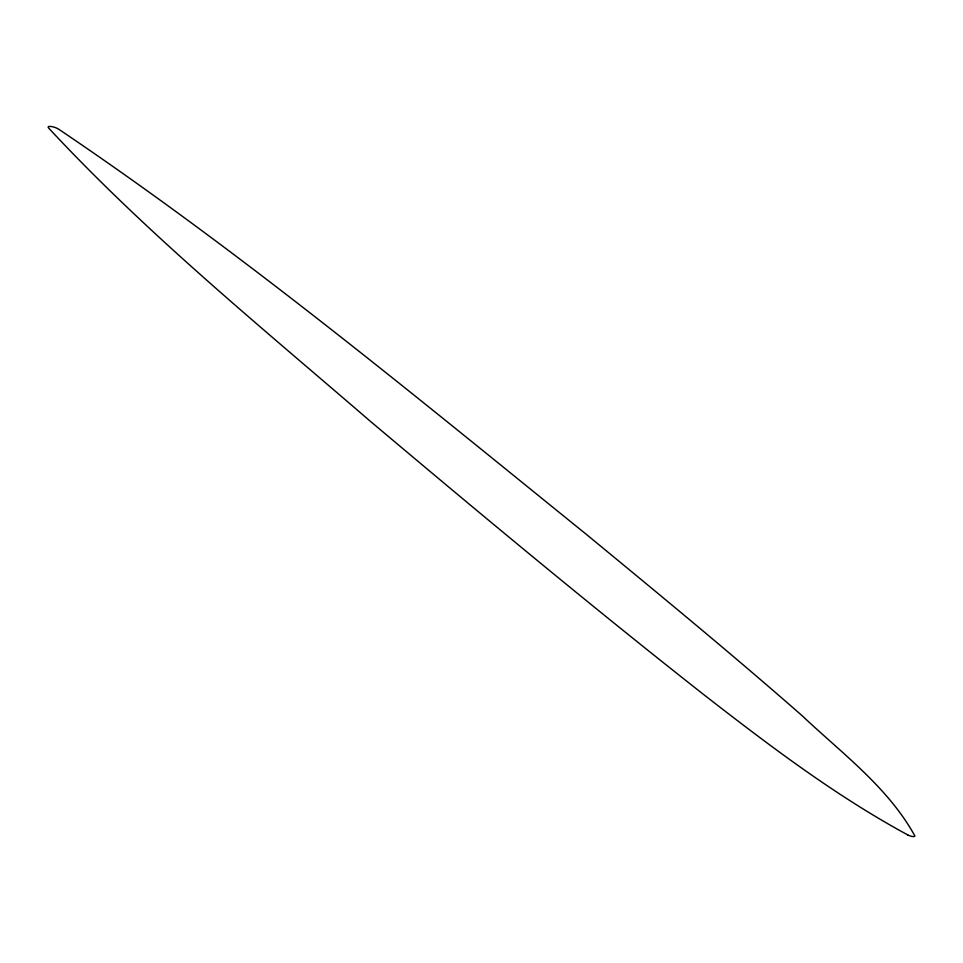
<?xml version="1.0" encoding="UTF-8"?>
<svg xmlns="http://www.w3.org/2000/svg" width="963" height="963" viewBox="0 0 963 963"><rect width="100%" height="100%" fill="white"/><g stroke="black" fill="none" stroke-linecap="round" stroke-linejoin="round"><path stroke-width="1.44" d="M907.796 834.933C835.174 795.534 769.148 745.41 704.049 694.853C590.632 605.679 479.706 513.363 369.347 420.446C259.854 325.939 147.195 234.093 48.547 127.959A6.356 1.757 18.6 0 1 51.111 126.502A6.356 1.757 18.6 0 1 58.791 129.259C242.881 253.365 414.162 395.203 586.648 534.609C659.041 594.231 731.519 653.793 802.035 715.629C841.77 753.186 887.946 787.192 914.802 835.812A4.622 1.276 18.6 0 1 912.695 836.522A4.622 1.276 18.6 0 1 907.796 834.933"/></g></svg>
